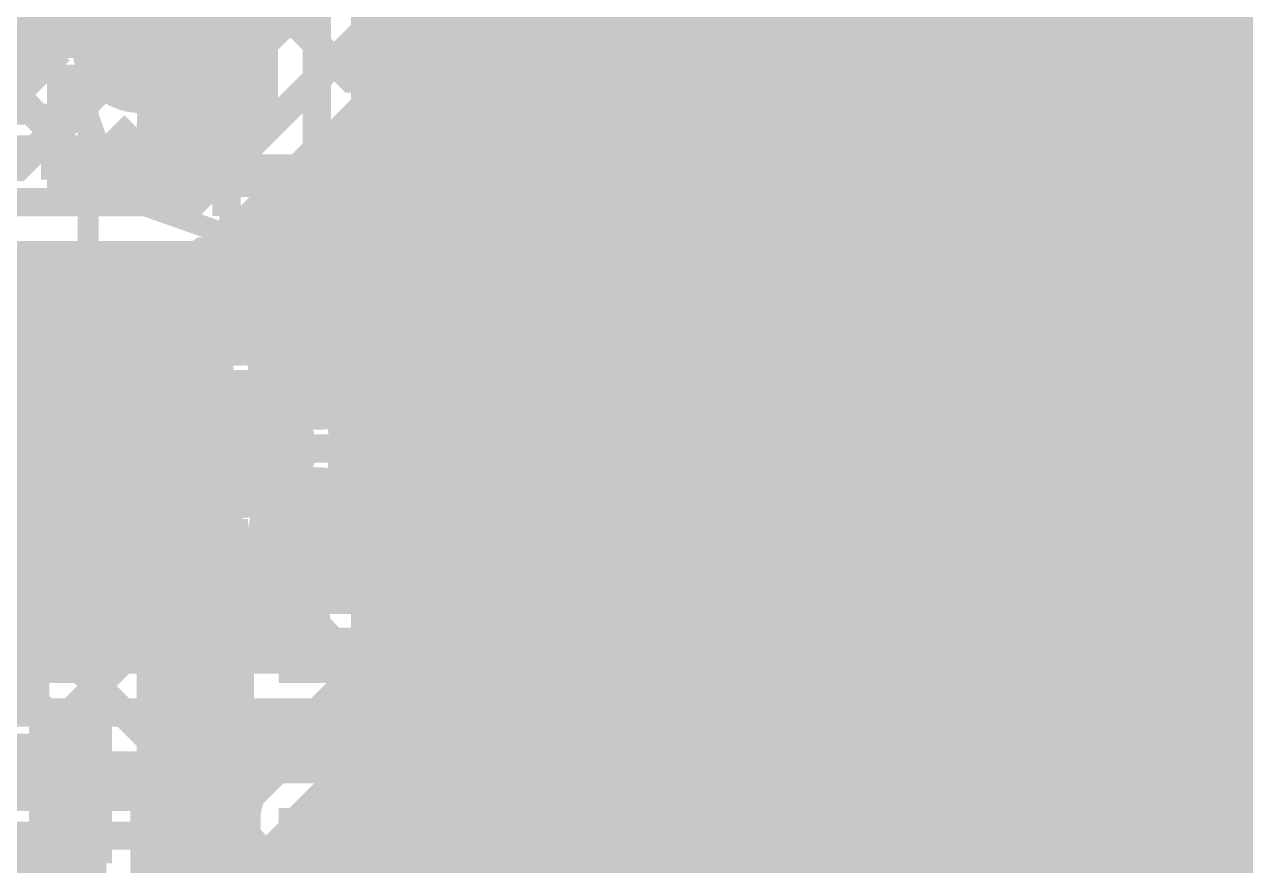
# Model space of a CAD drawing. Extents: x -72 to 72, y -47 to 50.
# Drawn here: x 41.58 to 50.39, y -2.76 to 3.31 of the extents above; entities that cross this region are included whole.
import ezdxf

# ---------------------------------------------------------------- set-up
doc = ezdxf.new("R2010")
doc.units = 0
doc.header["$MEASUREMENT"] = 0
doc.layers.get('0').update_dxf_attribs({"linetype": 'CONTINUOUS'})
for name, color, linetype in [('22-303-0_BOT', 7, 'CONTINUOUS'), ('22-303-0_DRD', 7, 'CONTINUOUS'), ('22-303-0_GND', 6, 'CONTINUOUS'), ('22-303-0_IN1', 4, 'CONTINUOUS'), ('22-303-0_IN2', 3, 'CONTINUOUS'), ('22-303-0_PWR', 5, 'CONTINUOUS'), ('22-303-0_SMB', 10, 'CONTINUOUS'), ('22-303-0_SMT', 14, 'CONTINUOUS'), ('22-303-0_SPB', 9, 'CONTINUOUS'), ('22-303-0_SPT', 12, 'CONTINUOUS'), ('22-303-0_SSB', 11, 'CONTINUOUS'), ('22-303-0_SST', 13, 'CONTINUOUS'), ('22-303-0_TOP', 8, 'CONTINUOUS'), ('THRUHOLE_TAP', 7, 'CONTINUOUS')]:
    doc.layers.add(name, color=color, linetype=linetype)

# ---------------------------------------------------------------- blocks, each defined once
blk = doc.blocks.new('ROUND_44')
at = {"const_width": 0.29972}
blk.add_lwpolyline([(-0.14986, 0, 1), (0.14986, 0, 1)], format="xyb", close=True, dxfattribs=at)
blk = doc.blocks.new('ROUND_48')
at = {"const_width": 0.29972}
blk.add_lwpolyline([(-0.14986, 0, 1), (0.14986, 0, 1)], format="xyb", close=True, dxfattribs=at)
blk = doc.blocks.new('RECTANGLE_59')
blk.add_solid([(0.29972, 0.19939), (0.29972, -0.19939), (-0.29972, 0.19939), (-0.29972, -0.19939)])
blk = doc.blocks.new('ROUND_81')
at = {"const_width": 0.0635}
blk.add_lwpolyline([(-0.03175, 0, 1), (0.03175, 0, 1)], format="xyb", close=True, dxfattribs=at)
blk = doc.blocks.new('ROUND_83')
at = {"const_width": 0.50038}
blk.add_lwpolyline([(-0.25019, 0, 1), (0.25019, 0, 1)], format="xyb", close=True, dxfattribs=at)
blk = doc.blocks.new('ROUND_53')
at = {"const_width": 0.29972}
blk.add_lwpolyline([(-0.14986, 0, 1), (0.14986, 0, 1)], format="xyb", close=True, dxfattribs=at)
blk = doc.blocks.new('ROUND_82')
at = {"const_width": 0.50038}
blk.add_lwpolyline([(-0.25019, 0, 1), (0.25019, 0, 1)], format="xyb", close=True, dxfattribs=at)
blk = doc.blocks.new('RECTANGLE_6')
blk.add_solid([(0.51308, 0.63627), (0.51308, -0.63627), (-0.51308, 0.63627), (-0.51308, -0.63627)])
blk = doc.blocks.new('RECTANGLE_8')
blk.add_solid([(0.4064, 0.4826), (0.4064, -0.4826), (-0.4064, 0.4826), (-0.4064, -0.4826)])
blk = doc.blocks.new('RECTANGLE_34')
blk.add_solid([(1.49987, 2.16027), (1.49987, -2.16027), (-1.49987, 2.16027), (-1.49987, -2.16027)])
blk = doc.blocks.new('RECTANGLE_35')
blk.add_solid([(0.82423, 0.22479), (0.82423, -0.22479), (-0.82423, 0.22479), (-0.82423, -0.22479)])
blk = doc.blocks.new('ROUND_47')
at = {"const_width": 0.1016}
blk.add_lwpolyline([(-0.0508, 0, 1), (0.0508, 0, 1)], format="xyb", close=True, dxfattribs=at)
blk = doc.blocks.new('ROUND_95')
at = {"const_width": 0.10033}
blk.add_lwpolyline([(-0.050164, 0, 1), (0.050164, 0, 1)], format="xyb", close=True, dxfattribs=at)

msp = doc.modelspace()

# ---------------------------------------------------------------- linework, layer by layer
at = {"layer": '22-303-0_BOT'}
for points, const_width in [([(45.1612, 17.01038), (45.1612, -3.94716)], 0.254), ([(45.3898, 16.891), (45.3898, -3.99288)], 0.254), ([(45.6184, 16.891), (45.6184, -4.12496)], 0.254), ([(45.847, 16.891), (45.847, -4.953)], 0.254), ([(46.0756, 16.891), (46.0756, -4.953)], 0.254), ([(46.3042, 16.891), (46.3042, -4.953)], 0.254), ([(46.5328, 16.891), (46.5328, -4.953)], 0.254), ([(46.7614, 16.891), (46.7614, -4.953)], 0.254), ([(46.99, 16.891), (46.99, -4.953)], 0.254), ([(47.2186, 16.891), (47.2186, -4.953)], 0.254), ([(47.4472, 16.891), (47.4472, -4.953)], 0.254), ([(47.6758, 16.891), (47.6758, -4.953)], 0.254), ([(47.9044, 16.891), (47.9044, -4.953)], 0.254), ([(48.133, 16.891), (48.133, -4.953)], 0.254), ([(48.3616, 16.891), (48.3616, -4.953)], 0.254), ([(48.5902, 16.891), (48.5902, -4.953)], 0.254), ([(48.8188, 16.891), (48.8188, -4.953)], 0.254), ([(49.0474, 16.891), (49.0474, -4.953)], 0.254), ([(49.276, 16.891), (49.276, -4.953)], 0.254), ([(49.5046, 16.891), (49.5046, -4.953)], 0.254), ([(49.7332, 16.891), (49.7332, -4.953)], 0.254), ([(49.9618, 16.891), (49.9618, -4.953)], 0.254), ([(50.1904, 16.891), (50.1904, -4.953)], 0.254), ([(50.419, 16.891), (50.419, -4.953)], 0.254), ([(44.9326, 6.62178), (44.9326, -3.71856)], 0.254), ([(44.704, 6.43636), (44.704, -3.4925)], 0.254), ([(44.4754, 6.38048), (44.4754, -3.4036)], 0.254), ([(43.688, 4.953), (43.688, 2.413), (42.926, 1.651), (41.783, 1.651), (40.767, 0.635), (40.767, -1.397), (41.275, -1.905), (41.89476, -1.905), (41.91, -1.88976)], 0.2032), ([(41.5036, 4.9276), (41.5036, 2.83464)], 0.254), ([(41.7322, 4.9276), (41.7322, 3.06324)], 0.254), ([(43.1038, 4.79806), (43.1038, 2.40284)], 0.254), ([(44.2468, 4.72186), (44.2468, 1.12014)], 0.254), ([(43.2816, 4.50596), (43.2816, 2.58064)], 0.254), ([(44.0944, 4.50596), (44.0944, 2.413)], 0.254), ([(41.8211, 3.2766), (40.7924, 3.2766)], 0.254), ([(43.2816, 3.2766), (43.01236, 3.2766)], 0.254), ([(57.75706, 3.2766), (44.0944, 3.2766)], 0.254), ([(42.418, 3.175), (41.529, 2.286), (38.1508, 2.286), (37.973, 2.286)], 0.2032), ([(41.81348, 3.14452), (41.36136, 2.6924)], 0.254), ([(41.81348, 3.175), (41.81424, 3.14456)], 0.254), ([(41.71696, 3.048), (40.7924, 3.048)], 0.254), ([(43.2816, 3.048), (43.00982, 3.048)], 0.254), ([(57.96534, 3.048), (44.0944, 3.048)], 0.254), ([(41.48836, 2.8194), (40.7924, 2.8194)], 0.254), ([(43.2816, 2.8194), (42.90568, 2.8194)], 0.254), ([(70.612, 2.8194), (44.0944, 2.8194)], 0.254), ([(42.8752, 2.77876), (42.8752, 2.17424)], 0.254), ([(42.6466, 2.6162), (42.6466, 2.0574)], 0.254), ([(42.38752, 2.57048), (41.87444, 2.0574)], 0.254), ([(42.38752, 2.57048), (42.418, 2.56971)], 0.254), ([(42.418, 2.57048), (42.418, 2.0574)], 0.254), ([(43.2816, 2.5908), (42.57294, 2.5908)], 0.254), ([(43.2816, 2.58064), (42.75836, 2.0574)], 0.254), ([(70.612, 2.5908), (44.0944, 2.5908)], 0.254), ([(43.06316, 2.3622), (42.17924, 2.3622)], 0.254), ([(42.1894, 2.37236), (42.1894, 2.0574)], 0.254), ([(54.6608, 2.3622), (44.09186, 2.3622)], 0.254), ([(44.0182, 2.17678), (44.0182, 1.39446)], 0.254), ([(42.83456, 2.1336), (41.95064, 2.1336)], 0.254), ([(41.9608, 2.14376), (41.9608, 2.0574)], 0.254), ([(43.97502, 2.12598), (43.2181, 1.36652)], 0.254), ([(54.6608, 2.1336), (43.98264, 2.1336)], 0.254), ([(42.75836, 2.0574), (41.87444, 2.0574)], 0.254), ([(53.6321, 1.905), (43.75404, 1.905)], 0.254), ([(43.7896, 1.94056), (43.7896, 1.48336)], 0.254), ([(53.5178, 1.6764), (43.52544, 1.6764)], 0.254), ([(43.561, 1.71196), (43.561, 1.48082)], 0.254), ([(43.3324, 1.48336), (43.3324, 1.37668)], 0.254), ([(43.45686, 1.4478), (43.29684, 1.4478)], 0.254), ([(53.50256, 1.4478), (43.91914, 1.4478)], 0.254), ([(43.1038, 1.28524), (43.1038, 1.04394)], 0.254), ([(41.95064, 1.2446), (41.1734, 0.46736)], 0.254), ([(43.18, 1.2192), (41.92524, 1.2192)], 0.254), ([(42.926, 1.2446), (41.95064, 1.2446)], 0.254), ([(41.9608, 1.2446), (41.9608, 0.5334)], 0.254), ([(42.1894, 1.2446), (42.1894, 0.5334)], 0.254), ([(42.418, 1.2446), (42.418, 0.5334)], 0.254), ([(42.6466, 1.2446), (42.6466, 0.53848)], 0.254), ([(42.8752, 1.2446), (42.8752, 0.7747)], 0.254), ([(53.57876, 1.2192), (44.19346, 1.2192)], 0.254), ([(41.7322, 1.02616), (41.7322, 0.53086)], 0.254), ([(43.0911, 0.9906), (41.69664, 0.9906)], 0.254), ([(53.81752, 0.9906), (44.28236, 0.9906)], 0.254), ([(43.08348, 0.889), (43.08467, 0.85097)], 0.254), ([(42.85234, 0.762), (41.46804, 0.762)], 0.254), ([(41.5036, 0.79756), (41.5036, 0.46736)], 0.254), ([(54.6608, 0.762), (44.27982, 0.762)], 0.254), ([(44.2468, 0.65786), (44.2468, -0.14986)], 0.254), ([(42.64406, 0.5334), (41.23944, 0.5334)], 0.254), ([(42.418, 0.5334), (41.783, 0.5334)], 0.254), ([(42.418, 0.5334), (41.783, 0.5334)], 0.254), ([(54.6608, 0.5334), (44.17568, 0.5334)], 0.254), ([(44.0182, 0.381), (44.0182, 0.12446)], 0.254), ([(43.78198, 0.2159), (43.78198, 0.254)], 0.254), ([(43.78452, 0.254), (43.78331, 0.29218)], 0.254), ([(43.7896, 0.2921), (43.7896, 0.21336)], 0.254), ([(54.6608, 0.3048), (43.84294, 0.3048)], 0.254), ([(41.275, -0.127), (41.402, -0.127), (41.529, -0.127), (41.783, 0.127), (42.418, 0.127), (42.926, -0.381), (42.926, -0.508), (43.65752, -1.23952), (43.71086, -1.23952)], 0.2032), ([(41.402, -0.127), (41.529, -0.127), (41.783, 0.127), (42.418, 0.127), (42.926, -0.381), (42.926, -0.508), (43.65752, -1.23952), (43.71086, -1.23952)], 0.2032), ([(61.7601, 0.0762), (44.08424, 0.0762)], 0.254), ([(61.7601, -0.1524), (44.2468, -0.1524)], 0.254), ([(42.25036, -0.2794), (41.9862, -0.2794)], 0.254), ([(42.25036, -0.2794), (41.9862, -0.2794)], 0.254), ([(42.1894, -0.2794), (42.1894, -0.7366)], 0.254), ([(42.25036, -0.2794), (42.52214, -0.55118)], 0.254), ([(42.25036, -0.2794), (42.52214, -0.55118)], 0.254), ([(42.35196, -0.381), (41.95064, -0.381)], 0.254), ([(41.9608, -0.35814), (41.9608, -0.7366)], 0.254), ([(61.7601, -0.381), (44.29252, -0.381)], 0.254), ([(42.418, -0.44704), (42.418, -0.7366)], 0.254), ([(42.164, -0.508), (41.91, -0.762), (41.91, -1.23952)], 0.2032), ([(41.91, -1.23952), (41.91, -0.762), (42.164, -0.508)], 0.2032), ([(41.7322, -0.63246), (41.7322, -0.7366)], 0.254), ([(42.5323, -0.6096), (41.76522, -0.6096)], 0.254), ([(61.7601, -0.6096), (44.2468, -0.6096)], 0.254), ([(44.2468, -0.61214), (44.2468, -0.7366)], 0.254), ([(42.51452, -0.7366), (41.30548, -0.7366)], 0.254), ([(41.91, -0.7366), (41.91, -1.23952)], 0.254), ([(42.51452, -0.7366), (42.51452, -1.38684)], 0.254), ([(44.31538, -0.7366), (44.17822, -0.7366)], 0.254), ([(44.31538, -0.7366), (44.31538, -1.74498)], 0.254), ([(42.63898, -0.79502), (43.10634, -1.26238)], 0.254), ([(42.63898, -0.79502), (43.10634, -1.26238)], 0.254), ([(42.63898, -0.79502), (43.10634, -1.26238)], 0.254), ([(42.63898, -0.79502), (43.10634, -1.26238)], 0.254), ([(42.6466, -0.80264), (42.6466, -3.0226)], 0.254), ([(42.68216, -0.8382), (42.51452, -0.8382)], 0.254), ([(53.87086, -0.8382), (44.31538, -0.8382)], 0.254), ([(42.90822, -1.0668), (42.51452, -1.0668)], 0.254), ([(42.8752, -1.03124), (42.8752, -2.77876)], 0.254), ([(53.594, -1.0668), (44.31538, -1.0668)], 0.254), ([(42.51452, -1.23952), (41.91, -1.23952)], 0.254), ([(43.1038, -1.25984), (43.1038, -2.55016)], 0.254), ([(43.10634, -1.26238), (43.10634, -1.74498)], 0.254), ([(43.10634, -1.2954), (42.51452, -1.2954)], 0.254), ([(53.5051, -1.2954), (44.31538, -1.2954)], 0.254), ([(42.51452, -1.38684), (42.51452, -1.74498)], 0.254), ([(43.10634, -1.524), (42.51452, -1.524)], 0.254), ([(53.51018, -1.524), (44.31538, -1.524)], 0.254), ([(42.51452, -1.74498), (42.51452, -2.03454)], 0.254), ([(53.61178, -1.7526), (42.51452, -1.7526)], 0.254), ([(44.31538, -1.74498), (43.10634, -1.74498)], 0.254), ([(43.3324, -1.74498), (43.3324, -2.03454)], 0.254), ([(43.561, -1.74498), (43.561, -2.03454)], 0.254), ([(43.7896, -1.74498), (43.7896, -2.03454)], 0.254), ([(44.0182, -1.74498), (44.0182, -2.03454)], 0.254), ([(44.2468, -1.74498), (44.2468, -2.03454)], 0.254), ([(53.94706, -1.9812), (42.51452, -1.9812)], 0.254), ([(42.51452, -2.03454), (42.51452, -2.39522)], 0.254), ([(44.31538, -2.03454), (43.10634, -2.03454)], 0.254), ([(43.10634, -2.03454), (43.10634, -2.54762)], 0.254), ([(44.31538, -2.03454), (44.31538, -3.04546)], 0.254), ([(36.703, -2.159), (37.084, -2.54), (41.91, -2.54)], 0.2032), ([(43.10634, -2.2098), (42.51452, -2.2098)], 0.254), ([(54.21376, -2.2098), (44.31538, -2.2098)], 0.254), ([(42.51452, -2.39522), (42.51452, -3.0226)], 0.254), ([(43.10634, -2.4384), (42.51452, -2.4384)], 0.254), ([(54.6608, -2.4384), (44.31538, -2.4384)], 0.254), ([(43.10634, -2.54762), (42.89552, -2.7559)], 0.254), ([(43.2562, -3.81), (43.434, -3.81), (43.18, -3.55854), (43.18, -3.0734), (43.71086, -2.54)], 0.2032), ([(43.71086, -2.54), (43.688, -2.54), (43.18, -3.048), (43.18, -3.0734), (43.71086, -2.54)], 0.2032), ([(42.98696, -2.667), (42.51452, -2.667)], 0.254), ([(54.6608, -2.667), (44.31538, -2.667)], 0.254)]:
    msp.add_lwpolyline(points, dxfattribs=dict(at, const_width=const_width))
at = {"layer": '22-303-0_BOT', "const_width": 0.254}
for points in [[(42.418, 3.77952, 0.4142136), (41.81348, 3.175)], [(43.02252, 3.175, 0.4142136), (42.418, 3.77952)], [(42.418, 2.57048, 0.4142136), (43.02252, 3.175)], [(43.97502, 2.12598, 0.1989124), (44.09391, 2.413)], [(43.688, 1.49352, 0.4142136), (43.08348, 0.889)], [(44.29252, 0.889, 0.4142136), (43.688, 1.49352)], [(42.926, 1.2446, 0.1989115), (43.21337, 1.36363)], [(42.926, 1.2446, 0.1989115), (43.21337, 1.36363)], [(43.08348, 0.8509, 0.2627151), (42.61912, 0.47987)], [(43.78198, 0.2921, 0.3691804), (44.29252, 0.889)], [(41.783, 0.5334, 0.1542737), (41.54943, 0.45958)], [(41.783, 0.5334, 0.1542737), (41.54943, 0.45958)], [(42.61866, 0.48006, 0.1299285), (42.418, 0.5331)], [(41.54932, 0.45974, 0.0615769), (41.402, 0.47795)], [(44.29252, -0.381, 0.3691806), (43.78198, 0.2159)], [(41.402, -0.73152, 0.3413007), (41.9862, -0.2794)], [(44.17822, -0.7366, 0.1581908), (44.29361, -0.381)], [(42.52214, -0.55118, 0.1713689), (42.6388, -0.7952)], [(42.52214, -0.55118, 0.1713689), (42.6388, -0.7952)], [(42.89298, -2.76098, 0.182739), (42.77488, -3.02268)], [(42.89298, -2.76098, 0.182739), (42.77488, -3.02268)]]:
    msp.add_lwpolyline(points, format="xyb", dxfattribs=at)
at = {"layer": '22-303-0_DRD', "const_width": 0.254}
for points in [[(43.053, 3.81), (41.783, 2.54)], [(43.053, 2.54), (41.783, 3.81)], [(47.879, 2.286), (46.609, 1.016)], [(47.879, 1.016), (46.609, 2.286)], [(49.911, 2.286), (48.641, 1.016)], [(49.911, 1.016), (48.641, 2.286)], [(48.895, 1.778), (47.625, 0.508)], [(48.895, 0.508), (47.625, 1.778)], [(44.323, 1.524), (43.053, 0.254)], [(44.323, 0.254), (43.053, 1.524)], [(47.879, 1.143), (46.609, -0.127)], [(47.879, -0.127), (46.609, 1.143)], [(49.911, 1.143), (48.641, -0.127)], [(49.911, -0.127), (48.641, 1.143)], [(43.815, 0.889), (42.545, -0.381)], [(43.815, -0.381), (42.545, 0.889)], [(48.895, 0.635), (47.625, -0.635)], [(48.895, -0.635), (47.625, 0.635)], [(42.037, 0.508), (40.767, -0.762)], [(42.037, -0.762), (40.767, 0.508)], [(42.037, 0.508), (40.767, -0.762)], [(42.037, -0.762), (40.767, 0.508)], [(44.323, 0.254), (43.053, -1.016)], [(44.323, -1.016), (43.053, 0.254)], [(42.799, 0.127), (41.529, -1.143)], [(42.799, -1.143), (41.529, 0.127)], [(42.799, 0.127), (41.529, -1.143)], [(42.799, -1.143), (41.529, 0.127)], [(47.879, 0), (46.609, -1.27)], [(47.879, -1.27), (46.609, 0)], [(49.911, 0), (48.641, -1.27)], [(49.911, -1.27), (48.641, 0)], [(48.895, -0.508), (47.625, -1.778)], [(48.895, -1.778), (47.625, -0.508)], [(47.879, -1.143), (46.609, -2.413)], [(47.879, -2.413), (46.609, -1.143)], [(49.911, -1.143), (48.641, -2.413)], [(49.911, -2.413), (48.641, -1.143)]]:
    msp.add_lwpolyline(points, dxfattribs=at)
at = {"layer": '22-303-0_IN1', "const_width": 0.2032}
for points in [[(42.926, -4.826), (43.561, -5.461), (44.196, -5.461), (44.577, -5.08), (44.577, -3.683), (45.212, -3.048), (45.212, 8.763), (43.561, 10.414)], [(43.688, -0.381), (44.45, 0.381), (44.45, 1.016), (43.942, 1.524), (41.021, 1.524), (39.878, 0.381)], [(43.942, -4.826), (43.942, -3.302), (41.402, -0.762), (41.402, -0.127)], [(43.942, -4.826), (43.942, -3.302), (41.402, -0.762), (41.402, -0.127)]]:
    msp.add_lwpolyline(points, dxfattribs=at)
at = {"layer": '22-303-0_IN2'}
for points, const_width in [([(24.638, -0.127), (25.273, 0.508), (28.067, 0.508), (28.956, 1.397), (37.084, 1.397), (38.1, 2.413), (42.545, 2.413), (44.323, 4.191), (50.165, 4.191), (51.054, 5.08), (52.07, 5.08), (52.578, 4.572), (53.213, 4.572), (53.594, 4.191), (53.594, 3.683), (53.086, 3.175), (53.086, -4.318)], 0.2032), ([(52.959, 3.937), (52.578, 3.556), (44.323, 3.556), (42.799, 2.032), (38.354, 2.032), (37.338, 1.016), (29.21, 1.016), (28.321, 0.127), (26.67, 0.127), (26.416, -0.127), (26.162, -0.127), (26.289, -0.254)], 0.2032), ([(23.368, -4.572), (23.368, -0.381), (24.638, 0.889), (27.813, 0.889), (28.702, 1.778), (36.83, 1.778), (38.227, 3.175), (42.418, 3.175)], 0.2032), ([(44.49064, 3.1496), (43.0911, 1.74752)], 0.254), ([(52.578, 3.1496), (44.49064, 3.1496)], 0.254), ([(44.704, 3.1496), (44.704, 0.57404)], 0.254), ([(44.9326, 3.1496), (44.9326, -4.03606)], 0.254), ([(45.1612, 3.1496), (45.1612, -3.97002)], 0.254), ([(45.3898, 3.1496), (45.3898, -3.99288)], 0.254), ([(45.6184, 3.1496), (45.6184, -4.12496)], 0.254), ([(45.847, 3.1496), (45.847, -4.953)], 0.254), ([(46.0756, 3.1496), (46.0756, -4.953)], 0.254), ([(46.3042, 3.1496), (46.3042, -4.953)], 0.254), ([(46.5328, 3.1496), (46.5328, -4.953)], 0.254), ([(46.7614, 3.1496), (46.7614, -4.953)], 0.254), ([(46.99, 3.1496), (46.99, -4.953)], 0.254), ([(47.2186, 3.1496), (47.2186, -4.953)], 0.254), ([(47.4472, 3.1496), (47.4472, -4.953)], 0.254), ([(47.6758, 3.1496), (47.6758, -4.953)], 0.254), ([(47.9044, 3.1496), (47.9044, -4.953)], 0.254), ([(48.133, 3.1496), (48.133, -4.953)], 0.254), ([(48.3616, 3.1496), (48.3616, -4.953)], 0.254), ([(48.5902, 3.1496), (48.5902, -4.953)], 0.254), ([(48.8188, 3.1496), (48.8188, -4.953)], 0.254), ([(49.0474, 3.1496), (49.0474, -4.953)], 0.254), ([(49.276, 3.1496), (49.276, -4.953)], 0.254), ([(49.5046, 3.1496), (49.5046, -4.953)], 0.254), ([(49.7332, 3.1496), (49.7332, -4.953)], 0.254), ([(49.9618, 3.1496), (49.9618, -4.953)], 0.254), ([(50.1904, 3.1496), (50.1904, -4.953)], 0.254), ([(50.419, 3.1496), (50.419, -4.953)], 0.254), ([(52.6796, 3.048), (44.38904, 3.048)], 0.254), ([(44.4754, 3.13436), (44.4754, 0.80264)], 0.254), ([(44.2468, 2.90576), (44.2468, 1.12014)], 0.254), ([(52.6796, 2.8194), (44.16044, 2.8194)], 0.254), ([(44.0182, 2.67716), (44.0182, 1.39446)], 0.254), ([(52.6796, 2.5908), (43.93184, 2.5908)], 0.254), ([(43.7896, 2.44856), (43.7896, 1.48336)], 0.254), ([(52.6796, 2.3622), (43.70324, 2.3622)], 0.254), ([(43.561, 2.21996), (43.561, 1.48082)], 0.254), ([(52.6796, 2.1336), (43.47464, 2.1336)], 0.254), ([(43.3324, 1.99136), (43.3324, 1.37668)], 0.254), ([(52.6796, 1.905), (43.24604, 1.905)], 0.254), ([(43.1038, 1.76276), (43.1038, 1.04394)], 0.254), ([(52.6796, 1.6764), (42.99458, 1.6764)], 0.254), ([(42.799, 1.6256), (38.52164, 1.6256)], 0.254), ([(41.5036, 1.6256), (41.5036, 0.46736)], 0.254), ([(41.7322, 1.6256), (41.7322, 0.37846)], 0.254), ([(41.9608, 1.6256), (41.9608, 0.10414)], 0.254), ([(42.1894, 1.6256), (42.1894, -0.79756)], 0.254), ([(42.418, 1.6256), (42.418, -0.56896)], 0.254), ([(42.6466, 1.6256), (42.6466, 0.53848)], 0.254), ([(42.8752, 1.63322), (42.8752, 0.7747)], 0.254), ([(43.45686, 1.4478), (38.34384, 1.4478)], 0.254), ([(52.6796, 1.4478), (43.91914, 1.4478)], 0.254), ([(43.18, 1.2192), (38.11524, 1.2192)], 0.254), ([(52.6796, 1.2192), (44.19346, 1.2192)], 0.254), ([(43.0911, 0.9906), (37.88664, 0.9906)], 0.254), ([(44.28236, 0.99568), (44.73702, 0.54102)], 0.254), ([(52.6796, 0.9906), (44.28744, 0.9906)], 0.254), ([(43.688, 0.889), (43.815, 0.889), (44.45, 0.254), (44.45, -1.016), (42.926, -2.54), (35.306, -2.54), (34.036, -3.81), (26.289, -3.81)], 0.2032), ([(43.08348, 0.889), (43.08467, 0.85097)], 0.254), ([(42.85234, 0.762), (40.3479, 0.762)], 0.254), ([(52.6796, 0.762), (44.51604, 0.762)], 0.254), ([(42.64406, 0.5334), (40.4622, 0.5334)], 0.254), ([(52.6796, 0.5334), (44.74464, 0.5334)], 0.254), ([(24.638, -3.937), (26.67, -1.905), (33.909, -1.905), (34.29, -1.524), (34.798, -1.524), (35.306, -2.032), (41.529, -2.032), (43.053, -0.508), (43.053, 0.127), (43.18, 0.254)], 0.2032), ([(42.57802, 0.3048), (41.82364, 0.3048)], 0.254), ([(52.6796, 0.3048), (44.85386, 0.3048)], 0.254), ([(44.8564, 0.254), (44.8564, -1.016)], 0.254), ([(42.60088, 0.0762), (41.97096, 0.0762)], 0.254), ([(52.6796, 0.0762), (44.8564, 0.0762)], 0.254), ([(42.6466, -0.03048), (42.6466, -0.34036)], 0.254), ([(42.6466, -0.1524), (42.00652, -0.1524)], 0.254), ([(52.6796, -0.1524), (44.8564, -0.1524)], 0.254), ([(42.6466, -0.34036), (41.36136, -1.6256)], 0.254), ([(42.60596, -0.381), (41.95064, -0.381)], 0.254), ([(41.9608, -0.35814), (41.9608, -1.02616)], 0.254), ([(52.6796, -0.381), (44.8564, -0.381)], 0.254), ([(41.7322, -0.63246), (41.7322, -1.25476)], 0.254), ([(42.37736, -0.6096), (41.76522, -0.6096)], 0.254), ([(52.6796, -0.6096), (44.8564, -0.6096)], 0.254), ([(41.5036, -0.72136), (41.5036, -1.48336)], 0.254), ([(42.14876, -0.8382), (37.42944, -0.8382)], 0.254), ([(52.6796, -0.8382), (44.8564, -0.8382)], 0.254), ([(41.92016, -1.0668), (37.3507, -1.0668)], 0.254), ([(52.6796, -1.0668), (44.85386, -1.0668)], 0.254), ([(41.69156, -1.2954), (37.11448, -1.2954)], 0.254), ([(44.73702, -1.30302), (43.2181, -2.82194)], 0.254), ([(44.704, -1.33604), (44.704, -4.24434)], 0.254), ([(52.6796, -1.2954), (44.74464, -1.2954)], 0.254), ([(41.46296, -1.524), (35.37204, -1.524)], 0.254), ([(52.6796, -1.524), (44.51604, -1.524)], 0.254), ([(44.4754, -1.56464), (44.4754, -4.54152)], 0.254), ([(44.2468, -1.79324), (44.2468, -4.30276)], 0.254), ([(52.6796, -1.7526), (44.28744, -1.7526)], 0.254), ([(44.0182, -2.02184), (44.0182, -4.22656)], 0.254), ([(52.6796, -1.9812), (44.05884, -1.9812)], 0.254), ([(52.6796, -2.2098), (43.83024, -2.2098)], 0.254), ([(43.7896, -2.25044), (43.7896, -4.2418)], 0.254), ([(43.561, -2.47904), (43.561, -4.3561)], 0.254), ([(52.6796, -2.4384), (43.60164, -2.4384)], 0.254), ([(52.6796, -2.667), (43.37304, -2.667)], 0.254), ([(43.3324, -2.70764), (43.3324, -4.37896)], 0.254)]:
    msp.add_lwpolyline(points, dxfattribs=dict(at, const_width=const_width))
at = {"layer": '22-303-0_IN2', "const_width": 0.254}
for points in [[(42.799, 1.6256, 0.1989115), (43.08637, 1.74463)], [(42.799, 1.6256, 0.1989115), (43.08637, 1.74463)], [(43.688, 1.49352, 0.4142136), (43.08348, 0.889)], [(44.28236, 0.99568, 0.3631043), (43.688, 1.49352)], [(43.08348, 0.8509, 0.3680019), (42.57548, 0.254)], [(44.8564, 0.254, 0.1989124), (44.73737, 0.54137)], [(42.00652, -0.127, 0.4142136), (41.402, 0.47752)], [(42.57548, 0.254, 0.1231056), (42.6466, -0.03048)], [(41.402, -0.73152, 0.4142136), (42.00652, -0.127)], [(44.73702, -1.30302, 0.1989124), (44.85591, -1.016)], [(42.926, -2.9464, 0.1989124), (43.21337, -2.82737)], [(42.926, -2.9464, 0.1989124), (43.21337, -2.82737)]]:
    msp.add_lwpolyline(points, format="xyb", dxfattribs=at)
at = {"layer": '22-303-0_SMB', "const_width": 0.254}
for points in [[(45.339, 17.272), (45.339, -3.429)], [(45.5676, 17.272), (45.5676, -3.429)], [(45.7962, 17.272), (45.7962, -3.429)], [(46.0248, 17.272), (46.0248, -3.429)], [(46.2534, 17.272), (46.2534, -5.461)], [(46.482, 17.272), (46.482, -5.461)], [(46.7106, 17.272), (46.7106, -5.461)], [(46.9392, 17.272), (46.9392, -5.461)], [(47.1678, 17.272), (47.1678, -5.461)], [(47.3964, 17.272), (47.3964, -5.461)], [(47.625, 17.272), (47.625, -5.461)], [(47.8536, 17.272), (47.8536, -5.461)], [(48.0822, 17.272), (48.0822, -5.461)], [(48.3108, 17.272), (48.3108, -5.461)], [(48.5394, 17.272), (48.5394, -5.461)], [(48.768, 17.272), (48.768, -5.461)], [(48.9966, 17.272), (48.9966, -5.461)], [(49.2252, 17.272), (49.2252, -5.461)], [(49.4538, 17.272), (49.4538, -5.461)], [(49.6824, 17.272), (49.6824, -5.461)], [(49.911, 17.272), (49.911, -5.461)], [(50.1396, 17.272), (50.1396, -5.461)], [(50.3682, 17.272), (50.3682, -5.461)], [(45.212, 7.874), (45.212, 6.35), (44.45, 6.35), (44.45, -3.429)], [(44.6532, 6.35), (44.6532, -3.429)], [(44.8818, 6.35), (44.8818, -3.429)], [(45.1104, 6.35), (45.1104, -3.429)], [(52.07, 3.3274), (44.45, 3.3274)], [(53.34, 3.0988), (44.45, 3.0988)], [(53.34, 2.8702), (44.45, 2.8702)], [(53.34, 2.6416), (44.45, 2.6416)], [(53.34, 2.413), (44.45, 2.413)], [(53.34, 2.1844), (44.45, 2.1844)], [(53.34, 1.9558), (44.45, 1.9558)], [(53.34, 1.7272), (44.45, 1.7272)], [(53.34, 1.4986), (44.45, 1.4986)], [(53.34, 1.27), (44.45, 1.27)], [(53.34, 1.0414), (44.45, 1.0414)], [(53.34, 0.8128), (44.45, 0.8128)], [(53.34, 0.5842), (44.45, 0.5842)], [(53.34, 0.3556), (44.45, 0.3556)], [(53.34, 0.127), (44.45, 0.127)], [(53.34, -0.1016), (44.45, -0.1016)], [(53.34, -0.3302), (44.45, -0.3302)], [(53.34, -0.5588), (44.45, -0.5588)], [(53.34, -0.7874), (44.45, -0.7874)], [(53.34, -1.016), (44.45, -1.016)], [(53.34, -1.2446), (44.45, -1.2446)], [(53.34, -1.4732), (44.45, -1.4732)], [(53.34, -1.7018), (44.45, -1.7018)], [(53.34, -1.9304), (44.45, -1.9304)], [(53.34, -2.159), (44.45, -2.159)], [(53.34, -2.3876), (44.45, -2.3876)], [(53.34, -2.6162), (44.45, -2.6162)], [(53.34, -2.8448), (44.45, -2.8448)]]:
    msp.add_lwpolyline(points, dxfattribs=at)
at = {"layer": '22-303-0_SPT', "const_width": 0.254}
for points in [[(47.117, 1.778), (47.117, 0.254)], [(48.006, 1.778), (47.117, 1.778)], [(48.006, 1.7272), (47.117, 1.7272)], [(47.2186, 1.778), (47.2186, 0.254)], [(47.4472, 1.778), (47.4472, 0.254)], [(47.6758, 1.778), (47.6758, 0.254)], [(47.9044, 1.778), (47.9044, 0.254)], [(48.006, 1.778), (48.006, 0.254)], [(48.514, 1.778), (48.514, 0.254)], [(49.403, 1.778), (48.514, 1.778)], [(49.403, 1.7272), (48.514, 1.7272)], [(48.6156, 1.778), (48.6156, 0.254)], [(48.8442, 1.778), (48.8442, 0.254)], [(49.0728, 1.778), (49.0728, 0.254)], [(49.3014, 1.778), (49.3014, 0.254)], [(49.403, 1.778), (49.403, 0.254)], [(48.006, 1.4986), (47.117, 1.4986)], [(49.403, 1.4986), (48.514, 1.4986)], [(48.006, 1.27), (47.117, 1.27)], [(49.403, 1.27), (48.514, 1.27)], [(48.006, 1.0414), (47.117, 1.0414)], [(49.403, 1.0414), (48.514, 1.0414)], [(48.006, 0.8128), (47.117, 0.8128)], [(49.403, 0.8128), (48.514, 0.8128)], [(48.006, 0.5842), (47.117, 0.5842)], [(49.403, 0.5842), (48.514, 0.5842)], [(48.006, 0.3556), (47.117, 0.3556)], [(49.403, 0.3556), (48.514, 0.3556)], [(48.006, 0.254), (47.117, 0.254)], [(49.403, 0.254), (48.514, 0.254)], [(48.006, -0.254), (47.117, -0.254)], [(48.006, -0.254), (48.006, -1.778), (47.117, -1.778)], [(47.117, -0.254), (47.117, -1.778)], [(47.2186, -0.254), (47.2186, -1.778)], [(47.4472, -0.254), (47.4472, -1.778)], [(47.6758, -0.254), (47.6758, -1.778)], [(47.9044, -0.254), (47.9044, -1.778)], [(49.403, -0.254), (48.514, -0.254)], [(49.403, -0.254), (49.403, -1.778), (48.514, -1.778)], [(48.514, -0.254), (48.514, -1.778)], [(48.6156, -0.254), (48.6156, -1.778)], [(48.8442, -0.254), (48.8442, -1.778)], [(49.0728, -0.254), (49.0728, -1.778)], [(49.3014, -0.254), (49.3014, -1.778)], [(48.006, -0.3048), (47.117, -0.3048)], [(49.403, -0.3048), (48.514, -0.3048)], [(48.006, -0.5334), (47.117, -0.5334)], [(49.403, -0.5334), (48.514, -0.5334)], [(48.006, -0.762), (47.117, -0.762)], [(49.403, -0.762), (48.514, -0.762)], [(48.006, -0.9906), (47.117, -0.9906)], [(49.403, -0.9906), (48.514, -0.9906)], [(48.006, -1.2192), (47.117, -1.2192)], [(49.403, -1.2192), (48.514, -1.2192)], [(48.006, -1.4478), (47.117, -1.4478)], [(49.403, -1.4478), (48.514, -1.4478)], [(48.006, -1.6764), (47.117, -1.6764)], [(49.403, -1.6764), (48.514, -1.6764)]]:
    msp.add_lwpolyline(points, dxfattribs=at)
at = {"layer": '22-303-0_SSB', "const_width": 0.1524}
for points in [[(41.79316, 3.5687), (42.2656, 3.5687), (42.02938, 4.24688), (41.91, 4.24688), (41.91, 3.23088)], [(43.1038, 3.73888), (42.7482, 3.73888), (42.63136, 3.90906), (42.63136, 4.0767), (42.7482, 4.24688), (43.1038, 4.24688), (43.1038, 3.23088)], [(42.80916, 3.73888), (42.63136, 3.23088)], [(41.69664, 2.27076), (42.17162, 2.27076), (41.93286, 2.94894), (41.81602, 2.94894), (41.81602, 1.93294)], [(43.00982, 2.44094), (42.65422, 2.44094), (42.53484, 2.61112), (42.53484, 2.77876), (42.65422, 2.94894), (43.00982, 2.94894), (43.00982, 1.93294)], [(42.71264, 2.44094), (42.53484, 1.93294)], [(42.17416, 1.7018), (42.17416, 1.22682), (42.85234, 1.7018), (43.01998, 1.7018), (43.19016, 1.64338), (43.19016, 1.28778), (43.01998, 1.22682)], [(42.17416, 0.8636), (42.17416, 0.62738)], [(42.17416, 0.74422), (43.19016, 0.74422), (43.01998, 0.62738)], [(43.19016, 0.14478), (42.34434, 0.14478), (42.17416, 0.08382), (42.17416, -0.26924), (42.34434, -0.3302), (43.19016, -0.3302)], [(41.4274, -2.921), (41.4274, -0.8636), (44.196, -0.8636), (44.196, -2.921), (41.4274, -2.921)]]:
    msp.add_lwpolyline(points, dxfattribs=at)
at = {"layer": '22-303-0_SST'}
for points, const_width in [([(52.48402, -4.22402), (52.48402, 4.22402), (46.95952, 4.22402), (46.6344, 3.8989), (46.30928, 4.22402), (44.3611, 4.22402), (44.03598, 3.8989), (44.03598, -4.22402), (52.48402, -4.22402)], 0.20066), ([(36.703, -0.127), (36.703, 2.667), (42.037, 2.667), (42.037, -0.127), (36.703, -0.127)], 0.1524), ([(43.06062, 2.26568), (43.06062, 1.7907), (42.38244, 2.02946), (42.38244, 2.1463), (43.39844, 2.1463)], 0.1524), ([(43.2308, 0.9525), (43.39844, 1.07188), (43.39844, 1.3081), (43.2308, 1.42748), (43.06062, 1.42748), (42.7228, 1.19126), (42.38244, 1.42748), (42.38244, 0.9525)], 0.1524), ([(43.2308, 0.58928), (43.39844, 0.53086), (43.39844, 0.17526), (43.2308, 0.1143), (42.55262, 0.1143), (42.38244, 0.17526), (42.38244, 0.53086), (42.55262, 0.58928)], 0.1524), ([(42.1005, -0.4445), (39.1795, -0.4445), (39.1795, -2.0828), (42.1005, -2.0828), (42.1005, -0.4445)], 0.1524), ([(38.862, -4.064), (42.418, -4.064), (42.418, -2.286), (38.862, -2.286), (38.862, -4.064)], 0.1524)]:
    msp.add_lwpolyline(points, dxfattribs=dict(at, const_width=const_width))
at = {"layer": '22-303-0_TOP'}
for points, const_width in [([(46.7614, 16.891), (46.7614, -4.953)], 0.254), ([(46.99, 16.891), (46.99, -4.953)], 0.254), ([(47.2186, 16.891), (47.2186, -4.953)], 0.254), ([(47.4472, 16.891), (47.4472, -4.953)], 0.254), ([(47.6758, 16.891), (47.6758, -4.953)], 0.254), ([(47.9044, 16.891), (47.9044, -4.953)], 0.254), ([(48.133, 16.891), (48.133, -4.953)], 0.254), ([(48.3616, 16.891), (48.3616, -4.953)], 0.254), ([(48.5902, 16.891), (48.5902, -4.953)], 0.254), ([(48.8188, 16.891), (48.8188, -4.953)], 0.254), ([(49.0474, 16.891), (49.0474, -4.953)], 0.254), ([(49.276, 16.891), (49.276, -4.953)], 0.254), ([(49.5046, 16.891), (49.5046, -4.953)], 0.254), ([(49.7332, 16.891), (49.7332, -4.953)], 0.254), ([(49.9618, 10.17016), (49.9618, 1.76784)], 0.254), ([(50.1904, 10.04062), (50.1904, 1.97612)], 0.254), ([(46.5328, 7.73176), (46.5328, -2.14376)], 0.254), ([(39.2938, 6.35), (39.2938, 5.2832), (39.497, 5.08), (41.783, 5.08), (43.93692, 2.92354), (45.20946, 2.92354)], 0.2032), ([(41.5036, 4.6736), (41.5036, 3.3909)], 0.254), ([(41.7322, 4.55676), (41.7322, 3.15976)], 0.254), ([(45.20946, 2.27584), (42.037, 2.27584), (41.021, 3.302), (41.021, 3.5052), (40.7162, 3.81)], 0.2032), ([(41.4274, 3.46964), (41.8211, 3.06832)], 0.254), ([(46.33976, 3.4544), (46.33976, 3.04546)], 0.254), ([(50.18024, 3.4544), (50.18024, 3.04546)], 0.254), ([(41.8211, 3.2766), (41.6179, 3.2766)], 0.254), ([(50.18024, 3.2766), (46.33976, 3.2766)], 0.254), ([(50.18024, 3.048), (46.33976, 3.048)], 0.254), ([(46.33976, 3.04546), (46.33976, 2.80416)], 0.254), ([(50.18024, 3.04546), (50.18024, 2.80416)], 0.254), ([(50.18024, 2.8194), (46.33976, 2.8194)], 0.254), ([(46.33976, 2.80416), (46.33976, 2.39522)], 0.254), ([(50.18024, 2.80416), (50.18024, 2.39522)], 0.254), ([(50.18024, 2.5908), (46.33976, 2.5908)], 0.254), ([(46.33976, 2.39522), (46.33976, 2.15392)], 0.254), ([(50.18024, 2.3622), (46.33976, 2.3622)], 0.254), ([(50.18024, 2.39522), (50.18024, 2.15392)], 0.254), ([(46.33976, 2.15392), (46.33976, 1.74498)], 0.254), ([(50.18024, 2.1336), (46.33976, 2.1336)], 0.254), ([(50.18024, 2.15392), (50.18024, 1.97104)], 0.254), ([(50.09896, 1.905), (46.33976, 1.905)], 0.254), ([(50.10404, 1.91262), (49.88052, 1.6891)], 0.254), ([(46.33976, 1.74498), (46.33976, 1.50368)], 0.254), ([(49.87036, 1.6764), (46.33976, 1.6764)], 0.254), ([(41.0464, 1.27), (41.148, 1.27), (41.5036, 1.6256), (45.20946, 1.6256)], 0.2032), ([(51.31054, 1.6256), (50.3936, 1.6256), (50.165, 1.397), (50.165, -1.397), (50.3936, -1.6256), (51.31054, -1.6256)], 0.2032), ([(46.33976, 1.50368), (46.33976, 1.09474)], 0.254), ([(49.76114, 1.4478), (46.33976, 1.4478)], 0.254), ([(49.7586, 1.397), (49.7586, -1.397)], 0.254), ([(43.18, 1.2192), (41.8592, 1.2192)], 0.254), ([(43.18, 1.2192), (41.8592, 1.2192)], 0.254), ([(41.8592, 1.2192), (41.8592, 0.26924)], 0.254), ([(41.9608, 1.2192), (41.9608, 0.10414)], 0.254), ([(42.1894, 1.2192), (42.1894, -1.2446)], 0.254), ([(42.418, 1.2192), (42.418, -1.2446)], 0.254), ([(42.6466, 1.2192), (42.6466, 0.53848)], 0.254), ([(42.8752, 1.2192), (42.8752, 0.7747)], 0.254), ([(43.1038, 1.2192), (43.1038, 1.04394)], 0.254), ([(49.7586, 1.2192), (46.33976, 1.2192)], 0.254), ([(46.33976, 1.09474), (46.33976, 0.85344)], 0.254), ([(43.0911, 0.9906), (41.8592, 0.9906)], 0.254), ([(45.20946, 0.97536), (43.688, 0.97536), (43.688, 0.889)], 0.2032), ([(49.7586, 0.9906), (46.33976, 0.9906)], 0.254), ([(43.08348, 0.889), (43.08467, 0.85097)], 0.254), ([(46.33976, 0.85344), (46.33976, 0.4445)], 0.254), ([(42.85234, 0.762), (41.8592, 0.762)], 0.254), ([(49.7586, 0.762), (46.33976, 0.762)], 0.254), ([(42.64406, 0.5334), (41.8592, 0.5334)], 0.254), ([(49.7586, 0.5334), (46.33976, 0.5334)], 0.254), ([(46.33976, 0.4445), (46.33976, 0.2032)], 0.254), ([(42.57802, 0.3048), (41.8592, 0.3048)], 0.254), ([(43.18, 0.254), (43.87088, 0.254), (43.942, 0.32512), (45.20946, 0.32512)], 0.2032), ([(49.7586, 0.3048), (46.33976, 0.3048)], 0.254), ([(46.33976, 0.2032), (46.33976, -0.20574)], 0.254), ([(42.60088, 0.0762), (41.97096, 0.0762)], 0.254), ([(49.7586, 0.0762), (46.33976, 0.0762)], 0.254), ([(42.6466, -0.03048), (42.6466, -1.2446)], 0.254), ([(42.73296, -0.1524), (42.00652, -0.1524)], 0.254), ([(49.7586, -0.1524), (46.33976, -0.1524)], 0.254), ([(46.33976, -0.20574), (46.33976, -0.44704)], 0.254), ([(42.8752, -0.2667), (42.8752, -1.2446)], 0.254), ([(43.08348, -0.381), (41.95064, -0.381)], 0.254), ([(41.9608, -0.35814), (41.9608, -0.4826)], 0.254), ([(43.08348, -0.3429), (43.08228, -0.381)], 0.254), ([(45.20946, -0.32512), (43.688, -0.32512), (43.688, -0.381)], 0.2032), ([(49.7586, -0.381), (46.33976, -0.381)], 0.254), ([(46.33976, -0.44704), (46.33976, -0.85344)], 0.254), ([(42.0624, -0.4826), (41.88968, -0.4826)], 0.254), ([(42.0624, -0.4826), (42.0624, -1.2446)], 0.254), ([(43.1038, -0.53594), (43.1038, -1.2446)], 0.254), ([(43.1292, -0.6096), (42.0624, -0.6096)], 0.254), ([(49.7586, -0.6096), (46.33976, -0.6096)], 0.254), ([(43.29176, -0.8382), (42.0624, -0.8382)], 0.254), ([(43.3324, -0.86868), (43.3324, -1.2446)], 0.254), ([(49.7586, -0.8382), (46.33976, -0.8382)], 0.254), ([(46.33976, -0.85344), (46.33976, -1.09474)], 0.254), ([(41.3512, -1.27), (41.7322, -1.651), (43.688, -1.651), (44.36364, -0.97536), (45.20946, -0.97536)], 0.2032), ([(43.78706, -0.9779), (43.52036, -1.2446)], 0.254), ([(43.561, -0.97282), (43.561, -1.20396)], 0.254), ([(43.69816, -1.0668), (42.0624, -1.0668)], 0.254), ([(49.7586, -1.0668), (46.33976, -1.0668)], 0.254), ([(46.33976, -1.09474), (46.33976, -1.50368)], 0.254), ([(43.52036, -1.2446), (42.0624, -1.2446)], 0.254), ([(49.7586, -1.2954), (46.33976, -1.2954)], 0.254), ([(46.33976, -1.50368), (46.33976, -1.74498)], 0.254), ([(49.77892, -1.524), (46.33976, -1.524)], 0.254), ([(45.20946, -1.6256), (44.3484, -1.6256), (43.561, -2.413), (43.561, -4.191), (42.926, -4.826)], 0.2032), ([(49.88052, -1.6891), (50.10404, -1.91262)], 0.254), ([(46.33976, -1.74498), (46.33976, -1.95326)], 0.254), ([(49.94656, -1.7526), (46.33976, -1.7526)], 0.254), ([(49.9618, -1.76784), (49.9618, -4.953)], 0.254), ([(50.18024, -1.97104), (50.18024, -2.15392)], 0.254), ([(50.1904, -1.97612), (50.1904, -4.953)], 0.254), ([(41.7322, -2.0574), (40.64, -2.0574)], 0.254), ([(41.5036, -2.0574), (41.5036, -2.23266)], 0.254), ([(42.0624, -2.0574), (41.7322, -2.0574)], 0.254), ([(41.7322, -2.0574), (41.7322, -2.23266)], 0.254), ([(41.9608, -2.0574), (41.9608, -2.23266)], 0.254), ([(43.34256, -2.0574), (42.0624, -2.0574)], 0.254), ([(42.1894, -2.0574), (42.1894, -2.23266)], 0.254), ([(42.418, -2.0574), (42.418, -2.23266)], 0.254), ([(42.6466, -2.0574), (42.6466, -4.29006)], 0.254), ([(42.8752, -2.0574), (42.8752, -4.22402)], 0.254), ([(43.1038, -2.0574), (43.1038, -4.07416)], 0.254), ([(43.34256, -2.0574), (43.27398, -2.12598)], 0.254), ([(50.18024, -1.9812), (46.37024, -1.9812)], 0.254), ([(46.3804, -1.99136), (46.64202, -2.25298)], 0.254), ([(50.18024, -2.15392), (50.18024, -2.39522)], 0.254), ([(43.20794, -2.2098), (36.2204, -2.2098)], 0.254), ([(42.47388, -2.23266), (40.83812, -2.23266), (40.83812, -4.11734)], 0.254), ([(42.47388, -2.23266), (42.47388, -4.11734)], 0.254), ([(50.18024, -2.2098), (46.59884, -2.2098)], 0.254), ([(45.20946, -2.27584), (46.09084, -2.27584), (46.355, -2.54), (46.355, -3.937), (45.72, -4.572), (45.212, -4.572)], 0.2032), ([(43.1546, -2.413), (43.1546, -4.02336)], 0.254), ([(50.18024, -2.39522), (50.18024, -2.80416)], 0.254), ([(43.1546, -2.4384), (42.47388, -2.4384)], 0.254), ([(50.18024, -2.4384), (46.7487, -2.4384)], 0.254), ([(46.7614, -2.54), (46.7614, -3.937)], 0.254), ([(43.1546, -2.667), (42.47388, -2.667)], 0.254), ([(50.18024, -2.667), (46.7614, -2.667)], 0.254), ([(50.18024, -2.80416), (50.18024, -3.04546)], 0.254)]:
    msp.add_lwpolyline(points, dxfattribs=dict(at, const_width=const_width))
at = {"layer": '22-303-0_TOP', "const_width": 0.254}
for points in [[(42.418, 3.77952, 0.4142136), (41.81348, 3.175)], [(41.81348, 3.175, 0.0442433), (41.82291, 3.06864)], [(50.18024, 1.97104, 0.0591974), (50.10524, 1.91143)], [(50.18024, 1.97104, 0.0591974), (50.10524, 1.91143)], [(49.87798, 1.68402, 0.1989124), (49.75909, 1.397)], [(49.87798, 1.68402, 0.1989124), (49.75909, 1.397)], [(43.18, 1.2192, 0.1450994), (43.08212, 0.889)], [(43.08348, 0.8509, 0.3680019), (42.57548, 0.254)], [(42.00652, -0.127, 0.1804438), (41.85883, 0.26892)], [(42.57548, 0.254, 0.3680021), (43.08348, -0.3429)], [(41.88968, -0.4826, 0.1588241), (42.00556, -0.127)], [(43.08348, -0.381, 0.4142136), (43.688, -0.98552)], [(43.688, -0.98552, 0.0411375), (43.78697, -0.97736)], [(49.7586, -1.397, 0.1989115), (49.87763, -1.68437)], [(46.37786, -1.98628, 0.0309552), (46.33991, -1.95306)], [(46.37786, -1.98628, 0.0309552), (46.33991, -1.95306)], [(50.10404, -1.91262, 0.0591957), (50.17935, -1.97248)], [(43.27398, -2.12598, 0.1989124), (43.15509, -2.413)], [(43.27398, -2.12598, 0.1989124), (43.15509, -2.413)], [(46.7614, -2.54, 0.1989133), (46.64237, -2.25263)]]:
    msp.add_lwpolyline(points, format="xyb", dxfattribs=at)

# ---------------------------------------------------------------- block references
at = {"layer": '22-303-0_BOT'}
for name, p in [('ROUND_48', (42.418, 3.175)), ('ROUND_44', (47.244, 1.651)), ('ROUND_44', (49.276, 1.651)), ('ROUND_44', (48.26, 1.143)), ('ROUND_48', (43.688, 0.889)), ('ROUND_44', (47.244, 0.508)), ('ROUND_44', (49.276, 0.508)), ('ROUND_48', (43.18, 0.254)), ('ROUND_44', (48.26, 0)), ('ROUND_48', (41.402, -0.127)), ('ROUND_48', (43.688, -0.381)), ('ROUND_48', (42.164, -0.508)), ('ROUND_44', (47.244, -0.635)), ('ROUND_44', (49.276, -0.635)), ('ROUND_44', (48.26, -1.143)), ('RECTANGLE_59', (41.91, -1.23952)), ('RECTANGLE_59', (43.71086, -1.23952)), ('ROUND_44', (47.244, -1.778)), ('ROUND_44', (49.276, -1.778)), ('RECTANGLE_59', (41.91, -1.88976)), ('RECTANGLE_59', (41.91, -2.54)), ('RECTANGLE_59', (43.71086, -2.54))]:
    msp.add_blockref(name, p, dxfattribs=at)
at = {"layer": '22-303-0_GND'}
for name, p in [('ROUND_83', (42.418, 3.175)), ('ROUND_81', (47.244, 1.651)), ('ROUND_81', (49.276, 1.651)), ('ROUND_83', (43.688, 0.889)), ('ROUND_81', (48.26, 1.143)), ('ROUND_83', (43.18, 0.254)), ('ROUND_81', (47.244, 0.508)), ('ROUND_81', (49.276, 0.508)), ('ROUND_83', (41.402, -0.127)), ('ROUND_83', (43.688, -0.381)), ('ROUND_81', (48.26, 0)), ('ROUND_81', (42.164, -0.508)), ('ROUND_81', (47.244, -0.635)), ('ROUND_81', (49.276, -0.635)), ('ROUND_81', (48.26, -1.143)), ('ROUND_81', (47.244, -1.778)), ('ROUND_81', (49.276, -1.778))]:
    msp.add_blockref(name, p, dxfattribs=at)
at = {"layer": '22-303-0_IN1'}
for name, p in [('ROUND_48', (42.418, 3.175)), ('ROUND_44', (47.244, 1.651)), ('ROUND_44', (49.276, 1.651)), ('ROUND_44', (48.26, 1.143)), ('ROUND_48', (43.688, 0.889)), ('ROUND_44', (47.244, 0.508)), ('ROUND_44', (49.276, 0.508)), ('ROUND_48', (43.18, 0.254)), ('ROUND_44', (48.26, 0)), ('ROUND_48', (41.402, -0.127)), ('ROUND_48', (43.688, -0.381)), ('ROUND_53', (42.164, -0.508)), ('ROUND_44', (47.244, -0.635)), ('ROUND_44', (49.276, -0.635)), ('ROUND_44', (48.26, -1.143)), ('ROUND_44', (47.244, -1.778)), ('ROUND_44', (49.276, -1.778))]:
    msp.add_blockref(name, p, dxfattribs=at)
at = {"layer": '22-303-0_IN2'}
for name, p in [('ROUND_48', (42.418, 3.175)), ('ROUND_44', (47.244, 1.651)), ('ROUND_44', (49.276, 1.651)), ('ROUND_44', (48.26, 1.143)), ('ROUND_48', (43.688, 0.889)), ('ROUND_44', (47.244, 0.508)), ('ROUND_44', (49.276, 0.508)), ('ROUND_48', (43.18, 0.254)), ('ROUND_44', (48.26, 0)), ('ROUND_48', (41.402, -0.127)), ('ROUND_48', (43.688, -0.381)), ('ROUND_53', (42.164, -0.508)), ('ROUND_44', (47.244, -0.635)), ('ROUND_44', (49.276, -0.635)), ('ROUND_44', (48.26, -1.143)), ('ROUND_44', (47.244, -1.778)), ('ROUND_44', (49.276, -1.778))]:
    msp.add_blockref(name, p, dxfattribs=at)
at = {"layer": '22-303-0_PWR'}
for name, p in [('ROUND_83', (42.418, 3.175)), ('ROUND_82', (47.244, 1.651)), ('ROUND_82', (49.276, 1.651)), ('ROUND_82', (48.26, 1.143)), ('ROUND_83', (43.688, 0.889)), ('ROUND_82', (47.244, 0.508)), ('ROUND_82', (49.276, 0.508)), ('ROUND_83', (43.18, 0.254)), ('ROUND_82', (48.26, 0)), ('ROUND_83', (41.402, -0.127)), ('ROUND_83', (43.688, -0.381)), ('ROUND_82', (42.164, -0.508)), ('ROUND_82', (47.244, -0.635)), ('ROUND_82', (49.276, -0.635)), ('ROUND_82', (48.26, -1.143)), ('ROUND_82', (47.244, -1.778)), ('ROUND_82', (49.276, -1.778))]:
    msp.add_blockref(name, p, dxfattribs=at)
at = {"layer": '22-303-0_SMB'}
for p in [(41.91, -1.23952), (43.71086, -1.23952), (41.91, -1.88976), (41.91, -2.54), (43.71086, -2.54)]:
    msp.add_blockref('RECTANGLE_59', p, dxfattribs=at)
at = {"layer": '22-303-0_SMT'}
for name, p in [('RECTANGLE_35', (45.20946, 2.92354)), ('RECTANGLE_35', (45.20946, 2.27584)), ('RECTANGLE_34', (48.26, 0)), ('RECTANGLE_35', (45.20946, 1.6256)), ('RECTANGLE_35', (45.20946, 0.97536)), ('RECTANGLE_35', (45.20946, 0.32512)), ('RECTANGLE_35', (45.20946, -0.32512)), ('RECTANGLE_8', (41.3512, -1.27)), ('RECTANGLE_35', (45.20946, -0.97536)), ('RECTANGLE_35', (45.20946, -1.6256)), ('RECTANGLE_35', (45.20946, -2.27584)), ('RECTANGLE_6', (41.656, -3.175)), ('RECTANGLE_35', (45.20946, -2.92354))]:
    msp.add_blockref(name, p, dxfattribs=at)
at = {"layer": '22-303-0_SPB'}
for p in [(41.91, -1.23952), (43.71086, -1.23952), (41.91, -1.88976), (41.91, -2.54), (43.71086, -2.54)]:
    msp.add_blockref('RECTANGLE_59', p, dxfattribs=at)
at = {"layer": '22-303-0_SPT'}
for name, p in [('RECTANGLE_35', (45.20946, 2.92354)), ('RECTANGLE_35', (45.20946, 2.27584)), ('RECTANGLE_35', (45.20946, 1.6256)), ('RECTANGLE_35', (45.20946, 0.97536)), ('RECTANGLE_35', (45.20946, 0.32512)), ('RECTANGLE_35', (45.20946, -0.32512)), ('RECTANGLE_8', (41.3512, -1.27)), ('RECTANGLE_35', (45.20946, -0.97536)), ('RECTANGLE_35', (45.20946, -1.6256)), ('RECTANGLE_35', (45.20946, -2.27584)), ('RECTANGLE_6', (41.656, -3.175)), ('RECTANGLE_35', (45.20946, -2.92354))]:
    msp.add_blockref(name, p, dxfattribs=at)
at = {"layer": '22-303-0_TOP'}
for name, p in [('ROUND_48', (42.418, 3.175)), ('RECTANGLE_35', (45.20946, 2.92354)), ('RECTANGLE_35', (45.20946, 2.27584)), ('RECTANGLE_34', (48.26, 0)), ('ROUND_44', (47.244, 1.651)), ('ROUND_44', (49.276, 1.651)), ('RECTANGLE_35', (45.20946, 1.6256)), ('ROUND_44', (48.26, 1.143)), ('ROUND_48', (43.688, 0.889)), ('RECTANGLE_35', (45.20946, 0.97536)), ('ROUND_44', (47.244, 0.508)), ('ROUND_44', (49.276, 0.508)), ('ROUND_48', (43.18, 0.254)), ('RECTANGLE_35', (45.20946, 0.32512)), ('ROUND_44', (48.26, 0)), ('ROUND_48', (41.402, -0.127)), ('ROUND_47', (48.26, 0)), ('ROUND_48', (43.688, -0.381)), ('RECTANGLE_35', (45.20946, -0.32512)), ('ROUND_48', (42.164, -0.508)), ('ROUND_44', (47.244, -0.635)), ('ROUND_44', (49.276, -0.635)), ('RECTANGLE_8', (41.3512, -1.27)), ('RECTANGLE_35', (45.20946, -0.97536)), ('ROUND_44', (48.26, -1.143)), ('RECTANGLE_35', (45.20946, -1.6256)), ('ROUND_44', (47.244, -1.778)), ('ROUND_44', (49.276, -1.778)), ('RECTANGLE_35', (45.20946, -2.27584)), ('RECTANGLE_6', (41.656, -3.175)), ('RECTANGLE_35', (45.20946, -2.92354))]:
    msp.add_blockref(name, p, dxfattribs=at)
at = {"layer": 'THRUHOLE_TAP'}
for p in [(42.418, 3.175), (47.244, 1.651), (49.276, 1.651), (48.26, 1.143), (43.688, 0.889), (47.244, 0.508), (49.276, 0.508), (43.18, 0.254), (48.26, 0), (43.688, -0.381), (42.164, -0.508), (47.244, -0.635), (49.276, -0.635), (48.26, -1.143), (47.244, -1.778), (49.276, -1.778)]:
    msp.add_blockref('ROUND_95', p, dxfattribs=at)

doc.saveas('drawing.dxf')
